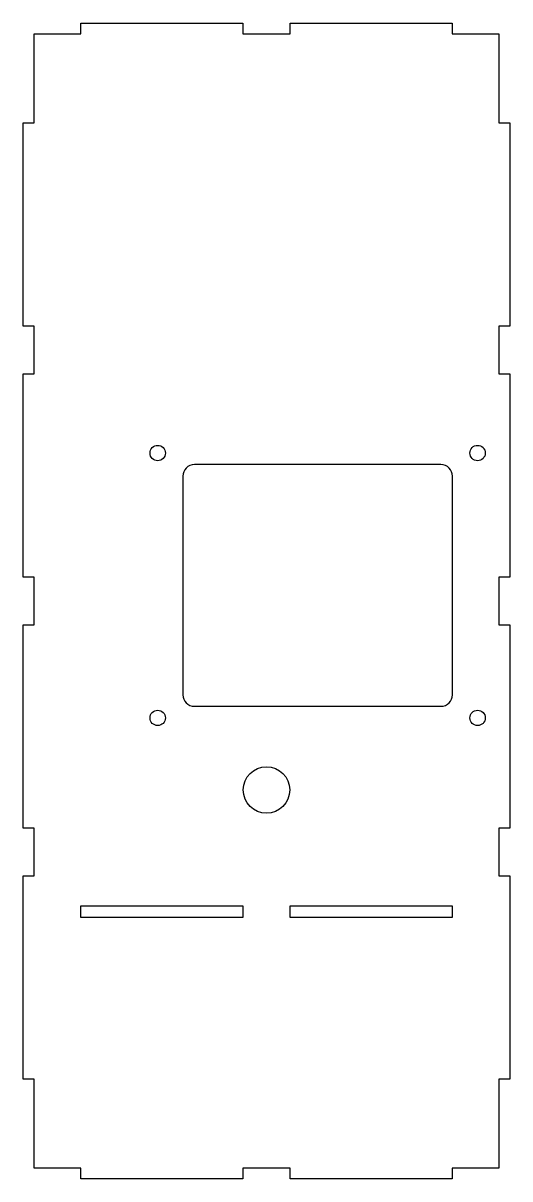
# Model space of a CAD drawing. Header units: millimetres. Extents: x -130 to 3, y -158 to 158.
import ezdxf

# ---------------------------------------------------------------- set-up
doc = ezdxf.new("R2010")
doc.units = ezdxf.units.MM

msp = doc.modelspace()

# ---------------------------------------------------------------- linework, layer by layer
at = {"color": 7, "linetype": 'Continuous', "lineweight": 25}
for p, q in [((-114.173, 157.9118), (-69.977, 157.9118)), ((-114.173, 154.94), (-114.173, 157.9118)), ((-69.977, 157.9118), (-69.977, 154.94)), ((-57.023, 157.9118), (-12.827, 157.9118)), ((-57.023, 154.94), (-57.023, 157.9118)), ((-12.827, 157.9118), (-12.827, 154.94)), ((-127, 154.94), (-114.173, 154.94)), ((-127, 130.683), (-127, 154.94)), ((-69.977, 154.94), (-57.023, 154.94)), ((-12.827, 154.94), (0, 154.94)), ((0, 154.94), (0, 130.683)), ((-129.9718, 130.683), (-127, 130.683)), ((-129.9718, 75.057), (-129.9718, 130.683)), ((0, 130.683), (2.9718, 130.683)), ((2.9718, 130.683), (2.9718, 75.057)), ((-127, 75.057), (-129.9718, 75.057)), ((-127, 62.103), (-127, 75.057)), ((0, 75.057), (0, 62.103)), ((2.9718, 75.057), (0, 75.057)), ((-129.9718, 62.103), (-127, 62.103)), ((-129.9718, 6.477), (-129.9718, 62.103)), ((0, 62.103), (2.9718, 62.103)), ((2.9718, 62.103), (2.9718, 6.477)), ((-15.875, 37.2618), (-83.185, 37.2618)), ((-86.36, 34.0868), (-86.36, -25.6032)), ((-12.7, -25.6032), (-12.7, 34.0868)), ((-127, 6.477), (-129.9718, 6.477)), ((-127, -6.477), (-127, 6.477)), ((0, 6.477), (0, -6.477)), ((2.9718, 6.477), (0, 6.477)), ((-129.9718, -6.477), (-127, -6.477)), ((-129.9718, -62.103), (-129.9718, -6.477)), ((0, -6.477), (2.9718, -6.477)), ((2.9718, -6.477), (2.9718, -62.103)), ((-83.185, -28.7782), (-15.875, -28.7782)), ((-127, -62.103), (-129.9718, -62.103)), ((-127, -75.057), (-127, -62.103)), ((0, -62.103), (0, -75.057)), ((2.9718, -62.103), (0, -62.103)), ((-129.9718, -75.057), (-127, -75.057)), ((-129.9718, -130.683), (-129.9718, -75.057)), ((0, -75.057), (2.9718, -75.057)), ((2.9718, -75.057), (2.9718, -130.683)), ((-114.3, -83.3882), (-114.3, -86.36)), ((-69.85, -83.3882), (-114.3, -83.3882)), ((-69.85, -86.36), (-69.85, -83.3882)), ((-57.15, -83.3882), (-57.15, -86.36)), ((-12.7, -83.3882), (-57.15, -83.3882)), ((-12.7, -86.36), (-12.7, -83.3882)), ((-114.3, -86.36), (-69.85, -86.36)), ((-57.15, -86.36), (-12.7, -86.36)), ((-127, -130.683), (-129.9718, -130.683)), ((-127, -154.94), (-127, -130.683)), ((0, -130.683), (0, -154.94)), ((2.9718, -130.683), (0, -130.683)), ((-114.173, -154.94), (-127, -154.94)), ((-114.173, -157.9118), (-114.173, -154.94)), ((-69.977, -157.9118), (-114.173, -157.9118)), ((-69.977, -154.94), (-69.977, -157.9118)), ((-57.023, -154.94), (-69.977, -154.94)), ((-57.023, -157.9118), (-57.023, -154.94)), ((-12.827, -157.9118), (-57.023, -157.9118)), ((-12.827, -154.94), (-12.827, -157.9118)), ((0, -154.94), (-12.827, -154.94))]:
    msp.add_line(p, q, dxfattribs=at)
for centre, radius in [((-93.218, 40.4368), 2.0955), ((-5.842, 40.4368), 2.0955), ((-93.218, -31.9532), 2.0955), ((-5.842, -31.9532), 2.0955), ((-63.5, -51.6382), 6.35)]:
    msp.add_circle(centre, radius, dxfattribs=at)
for centre, start, end in [((-83.185, 34.0868), 90, 180), ((-15.875, 34.0868), 0, 90), ((-83.185, -25.6032), 180, 270), ((-15.875, -25.6032), 270, 0)]:
    msp.add_arc(centre, 3.175, start, end, dxfattribs=at)

doc.saveas('drawing.dxf')
